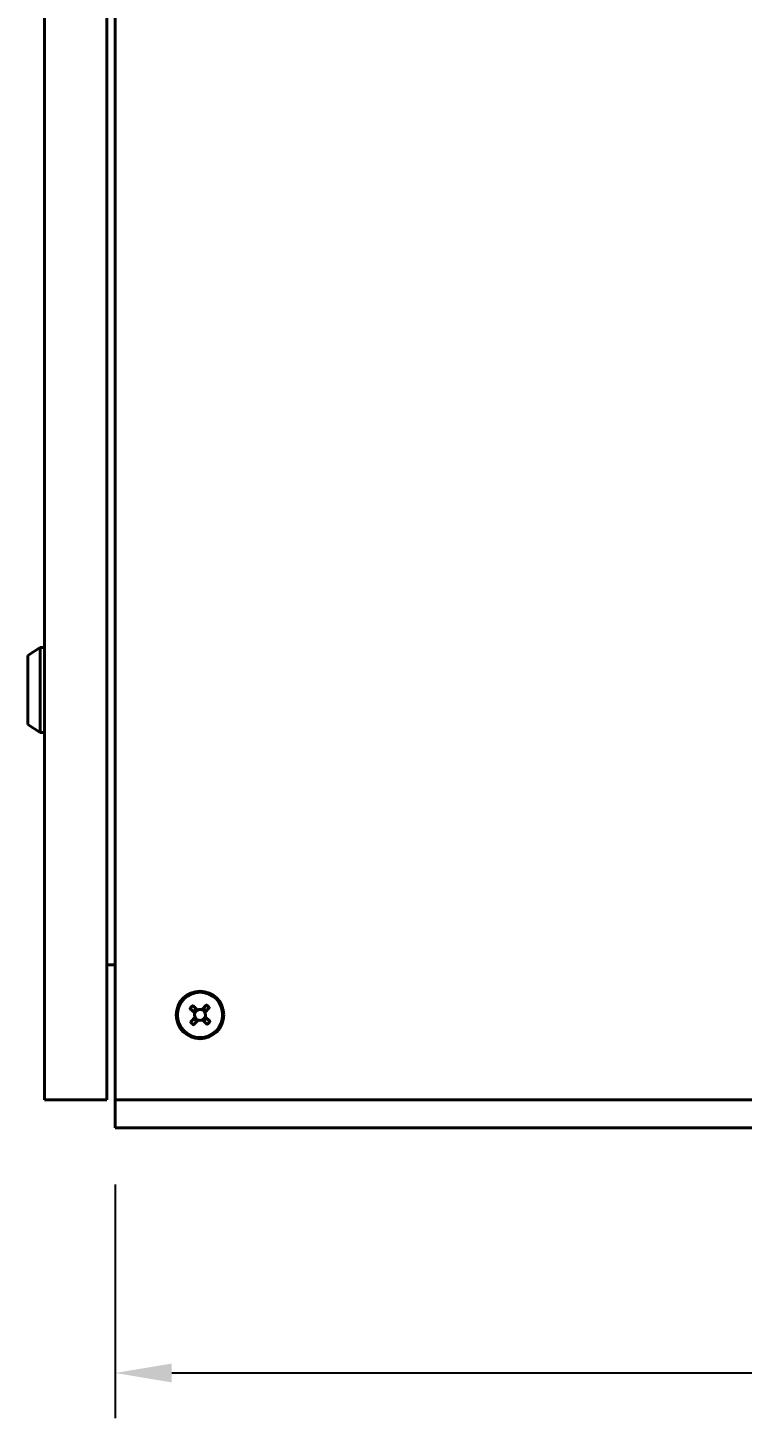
# Model space of a CAD drawing. Header units: millimetres. Extents: x 0 to 4752, y 0 to 3360.
# Drawn here: x 2672.8 to 2925.5, y 999.2 to 1491.3 of the extents above; entities that cross this region are included whole.
import ezdxf

# ---------------------------------------------------------------- set-up
doc = ezdxf.new("R2010")
doc.units = ezdxf.units.MM
doc.header["$LTSCALE"] = 8
for name, color, linetype, lineweight in [('가시적인 것(ISO)', 3, 'Continuous', 40), ('가시적인 좁은 것(ISO)', 3, 'Continuous', 35), ('치수(ISO)', 2, 'Continuous', 25)]:
    doc.layers.add(name, color=color, linetype=linetype, lineweight=lineweight)
doc.styles.add('치수 텍스트_PSTEK_POSCO', font='isocp.shx')
doc.dimstyles.new('치수_PSTEK_POSCO', dxfattribs={"dimscale": 8, "dimtxt": 3.5, "dimasz": 2.5, "dimexe": 2, "dimexo": 2.5, "dimgap": 1, "dimtad": 1, "dimrnd": 1e-08, "dimdsep": 46, "dimtxsty": '치수 텍스트_PSTEK_POSCO', "dimcen": 0.09, "dimdle": 10, "dimclrd": 7, "dimclre": 7, "dimclrt": 2, "dimadec": 1, "dimazin": 2, "dimtfac": 1, "dimtmove": 0, "dimatfit": 3, "dimfxl": 0, "dimtolj": 1, "dimlwd": -1, "dimlwe": -1, "dimarcsym": 0})

# ---------------------------------------------------------------- blocks, each defined once
blk = doc.blocks.new('*D30')
at = {"layer": 'Defpoints', "color": 0}
for p in [(2703.71, 1101.88), (3353.71, 1101.88), (3353.71, 1015.16)]:
    blk.add_point(p, dxfattribs=at)
at = {"layer": '치수(ISO)', "color": 7}
for p, q in [((2703.71, 1081.88), (2703.71, 999.16)), ((3353.71, 1081.88), (3353.71, 999.16)), ((2723.71, 1015.16), (3333.71, 1015.16))]:
    blk.add_line(p, q, dxfattribs=at)
for points in [[(2723.71, 1018.49), (2723.71, 1011.82), (2703.71, 1015.16)], [(3333.71, 1018.49), (3333.71, 1011.82), (3353.71, 1015.16)]]:
    blk.add_solid(points, dxfattribs=at)
at = {"layer": '치수(ISO)', "color": 2, "insert": (3002.66, 1037.16), "char_height": 28, "attachment_point": 4, "style": '치수 텍스트_PSTEK_POSCO'}
blk.add_mtext('\\A1;650', dxfattribs=at)

msp = doc.modelspace()

# ---------------------------------------------------------------- linework, layer by layer
at = {"layer": '가시적인 것(ISO)'}
for p, q in [((2678.709, 1111.882), (2678.709, 2001.882)), ((2700.709, 2001.882), (2700.709, 1111.882)), ((2703.709, 2001.882), (2703.709, 1111.882)), ((2672.809, 1269.132), (2677.209, 1271.882)), ((2677.209, 1271.882), (2677.209, 1241.882)), ((2678.709, 1271.882), (2677.209, 1271.882)), ((2672.809, 1244.632), (2672.809, 1269.132)), ((2672.809, 1244.632), (2677.209, 1241.882)), ((2678.709, 1241.882), (2677.209, 1241.882)), ((2703.709, 1159.582), (2700.709, 1159.582)), ((2730.275, 1144.281), (2731.046, 1145.115)), ((2731.909, 1142.578), (2730.283, 1144.08)), ((2731.246, 1145.123), (2732.872, 1143.621)), ((2731.408, 1143.06), (2732.352, 1144.083)), ((2734.405, 1143.682), (2735.907, 1145.308)), ((2734.887, 1144.183), (2735.909, 1143.239)), ((2736.95, 1144.344), (2735.448, 1142.719)), ((2736.107, 1145.316), (2736.942, 1144.545)), ((2730.468, 1139.419), (2731.97, 1141.045)), ((2731.31, 1138.448), (2730.476, 1139.219)), ((2732.53, 1139.581), (2731.508, 1140.525)), ((2733.013, 1140.082), (2731.511, 1138.456)), ((2736.171, 1138.641), (2734.545, 1140.143)), ((2736.01, 1140.704), (2735.066, 1139.681)), ((2735.509, 1141.186), (2737.135, 1139.684)), ((2737.143, 1139.483), (2736.372, 1138.649)), ((2700.709, 1111.882), (2678.709, 1111.882)), ((2703.709, 1101.882), (2703.709, 1111.882)), ((2703.709, 1111.882), (3353.709, 1111.882)), ((2703.709, 1101.882), (3353.709, 1101.882))]:
    msp.add_line(p, q, dxfattribs=at)
for radius in [8.4, 8]:
    msp.add_circle((2733.709, 1141.882), radius, dxfattribs=at)
for centre, radius, start, end in [((2730.379, 1144.184), 0.142, 137.27237, 227.27237), ((2731.15, 1145.019), 0.142, 47.27237, 137.27237), ((2731.418, 1143.051), 0.0142, 137.27237, 227.27237), ((2733.709, 1141.882), 1.93, 158.85703, 205.68771), ((2733.709, 1141.882), 1.93, 115.68771, 158.85703), ((2732.362, 1144.073), 0.0142, 47.27237, 137.27237), ((2733.709, 1141.882), 1.93, 68.85703, 115.68771), ((2733.709, 1141.882), 1.93, 25.68771, 68.85703), ((2734.878, 1144.173), 0.0142, 47.27237, 137.27237), ((2733.709, 1141.882), 1.93, 338.85703, 25.68771), ((2736.011, 1145.212), 0.142, 47.27237, 137.27237), ((2735.9, 1143.229), 0.0142, 317.27237, 47.27237), ((2736.846, 1144.441), 0.142, 317.27237, 47.27237), ((2730.572, 1139.323), 0.142, 137.27237, 227.27237), ((2731.407, 1138.552), 0.142, 227.27237, 317.27237), ((2731.518, 1140.535), 0.0142, 137.27237, 227.27237), ((2733.709, 1141.882), 1.93, 205.68771, 248.85703), ((2732.54, 1139.591), 0.0142, 227.27237, 317.27237), ((2733.709, 1141.882), 1.93, 248.85703, 295.68771), ((2733.709, 1141.882), 1.93, 295.68771, 338.85703), ((2735.055, 1139.691), 0.0142, 227.27237, 317.27237), ((2736, 1140.713), 0.0142, 317.27237, 47.27237), ((2736.268, 1138.745), 0.142, 227.27237, 317.27237), ((2737.038, 1139.58), 0.142, 317.27237, 47.27237)]:
    msp.add_arc(centre, radius, start, end, dxfattribs=at)
at = {"layer": '가시적인 좁은 것(ISO)'}
for p, q in [((2730.275, 1144.281), (2731.408, 1143.06)), ((2732.352, 1144.083), (2731.046, 1145.115)), ((2736.107, 1145.316), (2734.887, 1144.183)), ((2735.909, 1143.239), (2736.942, 1144.545)), ((2731.508, 1140.525), (2730.476, 1139.219)), ((2731.31, 1138.448), (2732.53, 1139.581)), ((2735.066, 1139.681), (2736.372, 1138.649)), ((2737.143, 1139.483), (2736.01, 1140.704))]:
    msp.add_line(p, q, dxfattribs=at)

# ---------------------------------------------------------------- dimensions: what is measured, and where the dimension line sits
at = {"layer": '치수(ISO)', "color": 7}
dim = msp.add_linear_dim(base=(3353.709, 1015.158), p1=(2703.709, 1101.882), p2=(3353.709, 1101.882), angle=180, dimstyle='치수_PSTEK_POSCO', override={"dimdec": 2, "dimtp": 0, "dimtm": 0, "dimtdec": 2, "dimtofl": 0, "dimatfit": 1}, dxfattribs=at)
dim.commit()
dim.dimension.update_dxf_attribs({"geometry": '*D30', "text_midpoint": (3028.709, 1015.158), "dimtype": 160})

doc.saveas('drawing.dxf')
